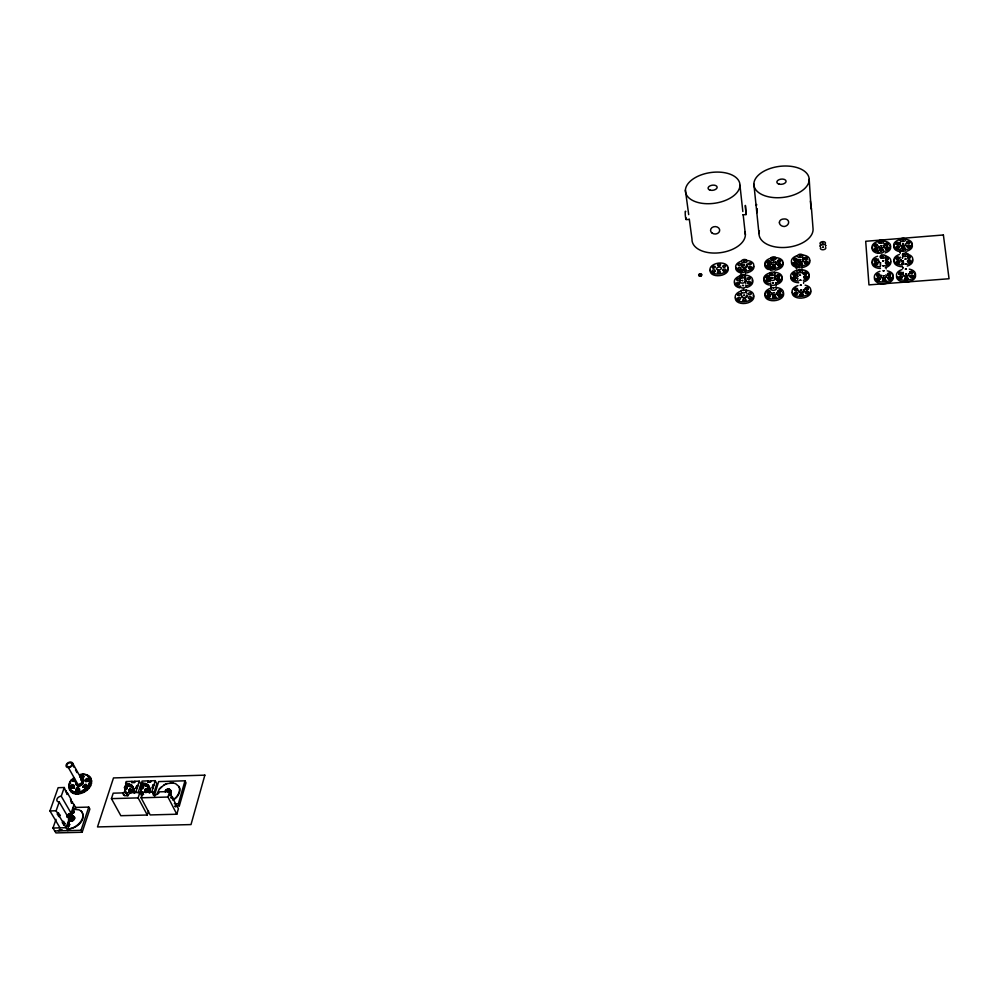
<?xml version="1.0" encoding="UTF-8"?>
<svg xmlns="http://www.w3.org/2000/svg" width="999" height="999" viewBox="0 0 999 999"><rect width="100%" height="100%" fill="white"/><g stroke="black" fill="none" stroke-linecap="round" stroke-linejoin="round"><path stroke-width="1.5" d="M739.735 279.558L739.747 279.183M172.465 799.999C177.447 797.789 180.869 790.983 179.133 786.675C181.518 791.658 177.81 797.202 173.539 799.749M686.263 218.007C685.814 223.314 684.427 208.316 685.751 211.676M141.621 783.278L147.465 784.814L149.013 786.45L150.062 790.371L147.815 786.875L143.357 785.376L143.381 784.577C140.31 780.594 143.806 787.212 140.784 789.06L141.034 792.619L143.394 793.955L142.645 792.107L140.484 791.295M125.649 783.753L131.468 785.289L132.992 786.925L134.041 790.833L131.818 787.349L127.397 785.838L127.422 785.052C125.812 780.194 125.15 787.499 126.648 786.775C129.196 789.185 124.188 789.647 124.475 791.757L127.385 794.417L126.636 792.569L124.475 791.757M742.195 275.262L743.081 275.187M75.712 793.968C68.844 793.493 66.746 784.252 71.516 779.882C68.107 782.766 68.332 791.82 75.087 791.845L75.712 793.968C83.554 794.717 93.831 787.474 91.109 778.895C90.047 773.825 78.734 772.477 79.77 776.048M75.087 791.845C85.764 795.042 97.84 774.987 82.68 774.325L82.268 776.71C80.295 782.479 85.714 773.151 83.029 778.233M126.711 783.316L131.493 784.927L133.254 788.885M69.63 828.758C76.673 827.871 86.863 818.131 81.344 811.2C87.525 819.118 76.598 828.995 68.494 828.758L67.857 830.644L64.498 824.937L64.935 823.651L63.599 821.378L62.438 822.689L62.875 821.39L64.223 823.663L63.774 824.962L64.498 824.937M142.695 782.829L147.49 784.452L149.263 788.423M770.716 286.775L770.641 285.889L770.716 286.813M85.764 786.238C86.301 789.422 86.626 785.738 85.04 785.813C83.579 786.238 85.015 788.536 85.789 786.912C88.287 780.631 80.669 787.512 83.229 787.187M86.426 786.176L86.526 785.027M85.327 780.981L87.462 780.993L88.711 779.183L88.099 781.131L85.951 781.593L85.065 779.957L87.238 778.233L88.799 779.332L88.412 778.546M83.342 787.312L84.465 785.226L86.713 785.514M88.599 779.058L86.151 779.307L85.452 781.118M83.529 776.161C74.775 779.12 83.504 773.9 83.342 775.661M77.185 789.56C83.429 791.782 75.325 783.241 76.136 790.609L75.799 790.184C78.696 793.631 77.073 787.886 78.559 789.522C78.496 790.808 76.199 790.271 77.472 789.285M775.224 275.674L775.311 276.473L775.236 275.587M79.595 789.148L78.184 788.223L75.712 789.834M71.266 787.949C79.346 787.299 68.144 780.806 71.953 788.248C74.076 788.973 72.203 784.502 73.377 786.912C72.927 787.924 71.291 787.1 72.403 786.35M70.742 787.262L72.203 785.589L74.251 785.389M75.449 781.78L72.877 781.068L74.525 778.708M72.877 781.068L74.051 778.908M902.934 268.019L902.884 267.22L902.909 268.057M907.042 280.17L905.781 280.17M796.952 273.813L796.927 272.989L797.152 274.213M803.084 257.717L803.121 258.541L803.059 257.63M802.709 272.927L802.796 273.826L802.721 272.927M809.19 179.258A27.797 15.622 -6.9 0 1 768.206 196.728A27.797 15.622 -6.9 0 1 767.207 169.618A27.797 15.622 -6.9 0 1 809.19 179.258L811.151 209.041L810.401 201.011M131.493 784.927L133.579 788.248M908.241 257.555L908.166 256.643L908.228 257.58M147.49 784.452L149.588 787.774M145.804 790.858L146.329 789.984L147.265 790.334L145.879 790.983L145.742 788.885L147.24 790.184M773.338 261.401L773.988 261.351M161.601 786.762L159.428 788.96L164.173 784.864L167.045 783.616L173.014 783.016L170.13 783.029M129.77 791.32L130.307 790.459L131.244 790.808L129.845 791.445L129.708 789.36L131.219 790.659M129.233 790.134L130.457 789.422M126.598 795.454L126.985 793.181M124.475 787.449L125.237 786.475L124.475 787.449L125.025 790.047M125.075 788.661C127.36 788.573 124.013 784.827 125.986 787.699M746.041 214.56L745.379 205.519L746.041 214.56L742.969 214.822M170.005 789.672L171.191 792.382L170.392 793.656L169.53 792.344C172.74 788.573 165.047 787.911 165.085 791.832M801.036 296.228L802.272 296.228M129.82 786.3L129.333 783.803M145.792 785.838L145.317 783.328M85.077 787.961L84.316 786.438M87.862 780.044C85.302 782.467 87.687 777.222 88.424 781.193M82.218 778.958L81.406 777.771L82.567 777.609L82.442 776.722L81.319 777.509L82.118 778.87M82.805 780.868L80.794 779.183C86.513 781.093 80.27 788.561 76.573 785.214L75.712 782.716C76.436 787.05 84.091 783.328 81.968 779.857L72.353 762.761M82.567 777.609L83.154 778.721L82.78 776.997M76.299 783.141L76.573 785.214M69.718 824.575C67.832 827.234 70.267 823.863 69.081 823.376L69.131 818.918L59.216 801.96A3.684 2.522 -31.3 0 1 56.968 799.175A3.684 2.522 -31.3 0 1 61.226 796.203L64.261 787.512L58.142 787.699L49.95 810.938L60.002 827.859M66.746 816.857L67.807 814.672L71.091 813.161L71.816 814.11L69.081 815.072L67.345 817.257M778.708 266.258L779.744 265.921M767.12 278.246L768.318 278.246M134.465 792.632L133.042 786.588M149.925 788.223L150.15 792.594L149.063 786.113M72.777 791.245L73.277 793.343M73.526 817.619C70.092 808.928 64.848 826.161 73.526 817.619L74.538 818.743L73.039 820.554L70.754 821.303L69.243 820.766M74.538 818.743L74.376 816.945L72.64 816.195M825.674 245.891L825.611 245.042L825.649 245.916M797.552 278.334L797.614 279.258L797.577 278.359M796.453 268.007L796.515 268.918L796.49 268.032M145.904 792.032C153.234 787.249 145.005 795.042 145.142 791.782M149.95 790.883L149.326 793.144M145.067 792.032L144.917 791.695C143.357 788.336 149.575 789.56 147.889 789.26M145.055 790.047L144.73 790.833M140.784 789.06C144.693 785.289 144.306 788.423 141.009 789.585M132.168 791.071L132.255 790.309L131.518 792.619L132.48 791.533M157.093 793.693L159.453 788.785M129.033 790.521L128.896 792.157L129.358 790.159L131.119 789.485L132.43 790.396L131.868 789.722M124.788 789.522L127.21 787.449M170.879 798.001L172.352 797.964L169.593 791.558L159.49 791.845A3.659 2.597 -29.6 0 1 155.295 794.842A3.659 2.597 -29.6 0 1 152.859 792.032L142.782 792.332L141.096 797.801L150.2 814.934L176.811 814.222L178.396 808.753L176.96 805.943L175.3 806.63L176.96 805.943M174.925 805.931L179.358 805.806L186.001 782.804L185.015 780.806L158.641 781.593L154.296 795.941M745.304 279.121L745.204 278.221L745.266 279.158M179.358 805.806L178.346 803.82L185.015 780.806M171.066 797.364L172.54 797.327L176.773 806.593M172.352 797.964L172.54 797.327M176.811 814.222L167.969 797.04L169.593 791.558M141.658 795.828L139.848 792.407L129.808 792.707A3.659 2.572 -30.1 0 1 125.587 795.691A3.659 2.572 -30.1 0 1 123.214 792.894L113.199 793.181L111.438 798.638L120.842 815.708L147.278 815.009L148.526 810.913M153.309 795.142L156.793 783.678L155.245 780.681L150.837 780.818C151.436 782.754 146.541 782.904 147.952 780.893L142.108 781.081L141.546 782.891M152.16 787.886L153.247 787.861L152.16 787.886L152.81 785.152L153.896 785.114L151.761 792.095M153.896 785.114L155.245 780.681M150.662 781.98L150.837 780.818M147.79 782.067L147.952 780.893M147.278 815.009L138.149 797.889L139.848 792.407M135.677 792.569L137.075 788.099L135.989 788.124L136.776 785.626L137.862 785.589L137.2 788.323L135.989 788.124M137.862 785.589L139.236 781.156L134.84 781.293L134.678 782.454L131.806 782.542L131.98 781.38L126.161 781.555L125.574 783.378M138.137 792.744L140.822 784.153L139.236 781.156M141.059 788.186L140.822 785.851L141.97 787.237M136.114 788.361L136.776 785.626M131.806 782.542L131.98 781.38M125.749 786.55L125.799 787.487M56.006 819.342L52.984 828.034L55.907 832.916L82.155 832.267L89.885 809.04L88.774 807.092L75.749 807.442L70.43 799.462L71.141 799.45L70.704 800.711L72.028 802.996L72.452 801.722M82.155 832.267L81.019 830.306L88.774 807.092M67.345 825.236C68.806 826.51 68.307 823.126 69.156 825.711M71.703 812.449C73.377 811.263 72.827 813.96 74.063 811.812L73.476 809.227C73.914 806.156 75.649 811.737 75.749 807.442M77.61 790.334L77.323 791.183L76.336 790.883M80.707 780.082L81.843 777.946L82.505 779.02L83.342 778.171L82.705 776.872M74.051 804.495L71.091 813.161L61.226 796.203M67.657 825.436L68.494 828.758M71.816 814.11L72.403 812.374L71.379 812.05M71.304 803.009L71.741 801.747M77.398 793.968L76.673 791.832L77.035 790.796L79.133 790.684L78.559 789.522M59.003 830.631C55.844 830.069 67.92 830.581 59.478 829.894M59.49 816.458L58.766 816.47L59.203 815.184L57.855 812.874L59.94 815.159L59.49 816.458L63.149 822.664M66.221 790.908L65.497 790.921L67.545 793.206L67.108 794.48L64.261 787.512M131.818 787.349L132.068 786.625L129.97 785.539L126.311 785.114L126.336 785.901L127.397 785.838M147.815 786.875L148.064 786.151L145.941 785.064L142.27 784.64L142.295 785.426L143.357 785.376M57.855 812.874L57.405 814.173L58.129 814.148L56.131 810.776L59.216 801.96M58.129 814.148L58.579 812.861M70.954 790.097L71.329 792.12M72.964 786.163L73.726 787.699L74.301 786.138M69.718 788.473L69.393 789.085C76.099 798.226 93.806 788.149 90.322 777.684L89.623 777.634M886.425 264.223L887.636 264.123M741.358 293.369L741.433 294.255L741.383 293.369M875.549 250.287L876.772 250.287M768.368 297.202L769.58 297.215M773.338 267.208L774.462 267.033L773.775 267.62M699.799 274.987L700.799 275.062M69.181 786.475L70.03 790.396M78.584 790.209L79.221 789.472M145.567 790.122L146.503 788.96M142.07 795.741L143.007 792.719M140.472 786.975L141.221 786.001M881.605 255.732L880.731 255.519L881.642 255.444M84.378 786.862L85.652 786.55M74.388 780.306L74.351 781.131M743.943 289.173L743.293 289.223M69.343 784.252L69.63 785.913M73.789 777.721L71.516 779.882L72.165 781.118M84.303 786.737L85.015 787.849L86.151 786.563M70.217 781.942L70.554 783.466M878.021 280.207L879.182 280.207M897.564 263.249L898.725 263.249M875.361 261.276L876.51 261.276M794.168 279.196L795.291 279.196M777.821 277.223L778.945 277.223M768.206 263.249L769.317 263.249M699.962 276.186L700.898 276.186M73.402 812.112L74.063 811.812M799.55 270.205L799.262 269.555L799.088 270.242M69.081 823.376L69.206 824.749M83.541 787.387L86.326 787.387M881.143 250.274L882.129 250.274M886.413 249.25L887.387 249.25M779.295 296.204L780.269 296.204M768.493 293.219L769.467 293.219M795.004 264.223L795.966 264.223M130.557 792.981L128.859 791.995L131.231 792.107M146.516 791.121L145.916 789.909L148.189 789.66M68.294 822.789L69.368 822.489M80.582 778.283L82.892 777.909M73.826 808.179L73.102 808.054L73.839 809.227L75.112 809.29M167.72 791.695L167.994 790.783L167.432 791.707M127.722 795.654L128.371 795.641M889.185 279.208L889.947 279.208M805.094 278.209L805.843 278.209M908.653 262.25L909.415 262.25M69.131 821.977L68.756 822.589M903.658 263.224L903.571 263.973M878.084 276.211L878.558 276.211A1.573 0.949 -4.3 0 0 879.669 275.624M86.551 774.887L87.85 775.998M73.427 810.626L73.889 811.837M686.113 219.643L689.198 219.38M88.374 776.023L91.109 778.895M132.105 781.605L134.84 781.293M148.077 781.131L150.949 781.043M131.681 782.317L134.678 782.454M147.665 781.83L150.549 781.755M136.9 785.851L137.974 785.813M154.008 785.339L152.81 785.152M169.88 795.029L171.353 794.992M169.68 795.666L171.166 795.629M111.438 798.638L138.149 797.889M141.096 797.801L167.969 797.04M174.313 803.671L175.774 803.633M175.387 803.895L178.346 803.82M49.95 810.938L56.131 810.776M59.203 815.184L59.94 815.159M64.223 823.663L64.935 823.651M52.984 828.034L66.134 827.709L69.131 818.918L68.332 818.83L68.881 820.154M54.745 830.968L81.019 830.306M73.839 809.227L79.096 809.852L81.344 811.2M73.489 786.6L74.063 787.749L72.253 786.488M170.929 790.596L168.431 789.035M126.648 786.775L125.899 786.538M132.18 790.134L131.119 789.485M90.185 779.607L91.721 781.006M172.827 782.941L175.587 783.653L179.133 786.675M903.645 248.414L903.558 249.101A1.561 0.924 -4 0 0 904.719 247.764A1.561 0.924 -4 0 0 902.172 247.715A1.561 0.924 -4 0 0 902.771 249.151M90.047 781.83L91.558 783.353M89.186 784.14L90.659 785.801M87.687 786.375L89.073 788.174M167.045 783.616L164.173 784.864M73.002 815.684L74.376 816.945M73.601 816.495L74.625 817.469M72.477 815.459L73.352 816.283M73.651 817.032L74.688 818.081M169.605 789.322L170.467 790.197M142.62 786.3L143.182 786.975M170.255 790.122L171.216 791.121M169.068 789.11L169.855 789.947M170.33 790.659L171.304 791.732M170.23 791.233L171.191 792.382M83.129 781.468L81.456 779.445M85.639 788.398L86.901 790.321M73.227 818.193L74.201 819.405M82.368 781.081L83.229 782.18M85.027 780.344L85.951 781.593M82.23 781.805L83.079 782.941M169.955 791.807L170.879 793.044M85.115 780.694L85.652 781.393M167.757 789.11L168.356 789.959M72.777 818.73L73.689 820.029M81.881 782.529L82.705 783.716M70.23 813.286L70.892 814.235M70.517 815.696L71.104 816.545M68.194 824.487L68.856 825.461M68.307 824.587L69.031 825.661M68.107 824.212L68.844 825.324M73.377 812.886L72.665 811.812L73.514 812.949M72.028 787.112L72.752 788.211M77.173 790.159L77.672 790.696M68.132 824.038L68.869 825.174M81.331 783.204L82.118 784.44M72.015 786.962L72.74 788.074M77.085 789.884L77.797 791.008M81.344 777.647L81.918 778.296M84.49 786.962L85.19 788.049M68.631 824.662L69.318 825.736M81.319 777.509L82.03 778.633M84.291 786.6L85.002 787.712M72.04 786.8L72.765 787.936M72.989 811.887L73.664 812.961M68.219 823.875L68.943 825.024L68.344 823.713M77.11 789.722L77.835 790.858M84.64 787.025L85.315 788.099M81.668 777.921L82.355 779.008M81.356 777.347L82.068 778.483M69.356 813.598L69.967 814.572M72.128 786.638L72.84 787.786M84.815 787.037L85.477 788.111M130.357 789.335L131.019 790.434M125.325 786.725L126.011 787.849M84.391 786.275L85.102 787.424M130.544 789.672L131.244 790.808M81.431 777.185L82.13 778.346M72.203 819.192L73.039 820.554M86.501 780.082L87.2 781.23M141.121 785.913L141.995 787.387M124.987 786.338L125.649 787.424M146.391 788.873L147.265 790.334M130.22 789.285L130.869 790.371M125.3 786.862L125.986 788.011M130.519 789.822L131.206 790.971M77.31 789.41L78.009 790.584M85.002 787.012L85.652 788.086M82.043 777.909L82.68 778.995M140.984 785.863L141.97 787.537M81.556 777.035L82.243 778.209M84.515 786.126L85.215 787.287M80.619 783.803L81.369 785.064M57.405 814.173L58.766 816.47M62.438 822.689L63.774 824.962M146.254 788.823L147.24 790.496M86.613 779.932L87.313 781.106M124.825 786.325L125.911 788.174M130.057 789.272L131.131 791.133M140.822 785.851L141.895 787.712M67.545 793.206L71.141 799.45M146.091 788.81L147.165 790.659M82.23 777.846L82.855 778.933M85.202 786.937L85.827 788.024M68.681 823.476L69.368 824.662M81.706 776.91L82.617 778.508M84.678 785.988L85.352 787.175M167.083 789.335L167.582 790.209L166.858 790.621L166.446 789.685M125.125 787.15L125.787 788.323M86.776 779.794L87.687 781.405M130.345 790.109L131.019 791.283M68.407 767.607A3.621 2.46 -30.1 0 0 72.652 763.323A3.621 2.46 -30.1 0 0 67.083 763.511A3.621 2.46 -30.1 0 0 68.407 767.607L78.084 784.69L78.659 790.284M129.882 789.297L130.494 790.384M71.716 763.261L73.976 767.269M75.487 769.942L76.985 772.614M84.291 792.07L83.167 790.047M72.59 786.25L73.252 787.437M141.121 786.675L141.783 787.861M77.647 789.173L78.322 790.371M78.172 790.134L78.784 791.233M146.391 789.635L147.053 790.821M68.531 814.073L69.081 815.072M145.916 788.823L146.516 789.922M68.881 823.413L69.543 824.6M81.893 776.81L83.017 778.845M84.853 785.888L85.989 787.936M124.975 787.274L125.637 788.461M86.95 779.695L87.612 780.893M130.207 790.221L130.857 791.42M129.708 789.36L130.307 790.459M69.868 816.046L70.367 816.945M140.984 786.8L141.621 787.986M123.214 792.894L124.638 795.529M81.419 793.306L80.469 791.22M72.777 786.188L73.864 788.174M146.254 789.759L146.89 790.946M77.847 789.11L78.484 790.309M79.808 784.265L80.507 785.564M78.334 789.997L78.921 791.108M145.742 788.885L146.329 789.984M82.08 776.735L82.717 777.934M85.539 786.7L86.126 787.811M85.04 785.813L85.689 787.012M124.813 787.362L125.449 788.561M87.15 779.632L87.775 780.831M130.682 791.52L129.745 789.859M129.545 789.447L130.12 790.559M152.859 792.032L154.92 796.003M78.496 793.955L77.71 791.832M73.377 786.912L73.963 788.036M71.566 819.555L72.303 820.966M140.822 786.887L141.446 788.099M78.446 789.847L79.033 790.971M146.091 789.847L146.716 791.058M85.24 785.788L86.001 787.337M145.579 788.985L146.141 790.097M88.099 781.131L87.338 779.607M82.68 777.459L83.267 778.596M124.65 787.424L125.262 788.636M129.87 790.384L130.482 791.583M73.139 786.176L73.751 787.374M78.209 789.098L78.821 790.296M73.464 786.762L74.038 787.899M78.534 789.685L79.108 790.821M140.647 786.95L141.246 788.161M129.408 789.572L129.97 790.696M85.415 785.813L86.014 787.012M82.442 776.722L83.042 777.921M87.512 779.62L88.112 780.818M82.767 777.309L83.329 778.446M85.739 786.388L86.301 787.537M73.289 786.225L73.889 787.424M78.359 789.16L78.958 790.346M145.442 789.098L145.991 790.221M129.695 790.409L130.295 791.62M85.564 785.863L86.151 787.062M73.402 786.325L74.051 787.624M82.592 776.785L83.179 777.971M78.471 789.247L79.121 790.546M67.807 814.672L68.319 815.721M87.662 779.67L88.249 780.868M82.792 777.147L83.354 778.308M129.296 789.709L129.845 790.846M85.677 785.963L86.314 787.262M78.946 784.565L79.583 785.888M145.742 789.934L146.329 791.146M87.775 779.769L88.412 781.068M129.533 790.384L130.12 791.595M145.33 789.247L145.879 790.384M129.233 789.859L129.77 791.008M145.579 789.922L146.141 791.133M129.358 790.159L129.957 791.545M129.208 789.997L129.745 791.171M145.267 789.385L145.804 790.546M129.296 790.246L129.845 791.445M145.442 789.872L145.991 791.071M145.242 789.535L145.779 790.709M145.33 789.784L145.879 790.983M133.816 788.985L134.403 790.296M70.879 819.779L71.516 821.215M67.258 815.371L67.732 816.458M149.862 788.523L150.437 789.834M148.152 789.51L148.601 790.271M132.118 789.984L132.58 790.733M128.734 791.67L129.046 792.494M77.298 784.615L77.822 785.938M125.337 791.832L125.837 793.156M76.623 784.365L77.11 785.664M141.346 791.37L141.833 792.694M70.205 819.854L70.754 821.303M126.96 794.667L127.373 795.816M126.074 792.107L126.536 793.418M75.799 783.378L76.236 784.615M142.083 791.645L142.532 792.956M126.636 792.569L127.497 795.092M165.896 790.147L165.734 791.757L165.459 790.684M68.856 817.045L68.856 818.755L68.556 817.619M142.645 792.107L143.519 794.63M69.593 819.779L70.042 821.215M88.624 778.833L88.886 779.67M83.541 775.936L83.816 776.772M753.87 184.116L758.978 233.566M802.447 273.114L802.384 272.477L802.397 273.214M685.389 190.122L688.698 214.623M689.31 219.206L691.995 239.111A26.861 15.684 -8 0 0 720.579 252.66A26.861 15.684 -8 0 0 744.992 231.98M739.959 185.339A27.485 15.485 -8.3 0 1 698.85 202.71A27.485 15.485 -8.3 0 1 699.2 175.674A27.485 15.485 -8.3 0 1 739.959 185.339L742.831 211.563M743.169 214.648L745.366 234.703M811.45 208.192L813.074 229.096A27.173 15.834 -6.6 0 1 783.99 247.515A27.173 15.834 -6.6 0 1 759.39 230.781M133.878 788.686L134.103 793.056M76.686 791.832L76.711 792.632M911.538 243.694A9.341 5.482 -4 0 1 906.892 251.199M899.724 251.648A9.341 5.482 -4 0 1 894.342 244.805M901.485 239.285A9.353 5.482 -4 0 1 911.925 242.645A9.353 5.482 -4 0 1 906.83 249.463M899.662 249.925A9.353 5.482 -4 0 1 893.655 245.23A9.353 5.482 -4 0 1 899.162 239.81M903.546 247.839A1.561 0.924 -4 0 1 904.619 249.25M897.214 248.252A1.561 0.912 -4.1 0 1 896.64 246.815A1.561 0.912 -4.1 0 1 899.162 246.865A1.561 0.912 -4.1 0 1 898.026 248.264M896.228 244.355A1.548 0.912 -4.1 0 1 896.378 243.119A1.548 0.912 -4.1 0 1 898.476 242.994A1.548 0.912 -4.1 0 1 898.688 244.218M906.767 243.294A1.561 0.912 -3.9 0 1 908.366 241.945A1.561 0.912 -3.9 0 1 909.44 243.344M907.641 247.277A1.561 0.912 -3.9 0 1 907.492 245.879A1.561 0.912 -3.9 0 1 909.864 245.941A1.561 0.912 -3.9 0 1 909.19 247.315M905.369 244.33A2.498 1.461 -4 0 1 903.059 246.328A2.498 1.461 -4 0 1 900.561 244.643M905.631 243.981A2.81 1.648 -4 0 1 902.771 246.278A2.81 1.648 -4 0 1 900.474 243.993M914.709 273.601A9.54 5.719 -3.7 0 1 907.591 281.918A9.54 5.719 -3.7 0 1 896.565 276.149M909.327 269.118A9.54 5.707 -3.7 0 1 913.735 277.61A9.54 5.707 -3.7 0 1 898.613 278.546A9.54 5.707 -3.7 0 1 902.06 269.555M910.439 277.198A1.598 0.949 -3.6 0 1 910.688 275.849A1.598 0.949 -3.6 0 1 912.924 275.911A1.598 0.949 -3.6 0 1 912.674 277.26M907.654 279.395A1.598 0.962 -3.7 0 1 904.969 279.395A1.598 0.962 -3.7 0 1 906.268 277.934A1.598 0.962 -3.7 0 1 907.854 279.171M899.075 274.263A1.586 0.949 -3.8 0 1 899.337 272.914A1.586 0.949 -3.8 0 1 901.56 272.977A1.586 0.949 -3.8 0 1 901.298 274.313M909.827 273.202A1.586 0.949 -3.6 0 1 911.463 271.815A1.586 0.949 -3.6 0 1 912.562 273.276M899.737 278.209A1.586 0.949 -3.8 0 1 899.587 276.76A1.586 0.949 -3.8 0 1 902.01 276.823A1.586 0.949 -3.8 0 1 901.31 278.259M908.416 274.288A2.547 1.523 -3.7 0 1 906.056 276.361A2.547 1.523 -3.7 0 1 903.508 274.588M908.678 273.926A2.86 1.711 -3.7 0 1 905.768 276.311A2.86 1.711 -3.7 0 1 903.408 273.926M912.674 259.802A9.441 5.594 -3.9 0 1 907.267 266.071M902.434 266.745A9.441 5.594 -3.9 0 1 894.58 259.515M906.642 254.008A9.441 5.594 -3.9 0 1 912.749 258.803A9.441 5.594 -3.9 0 1 907.204 264.335M902.372 265.022A9.441 5.594 -3.9 0 1 894.018 260.714A9.441 5.594 -3.9 0 1 899.45 254.47M896.79 259.24A1.573 0.924 -4 0 1 896.652 257.829A1.573 0.924 -4 0 1 899.038 257.879A1.573 0.924 -4 0 1 898.338 259.278M899.637 262.2A1.573 0.937 -4 0 1 898.301 263.087A1.573 0.937 -4 0 1 896.64 262.6M896.615 261.888A1.573 0.937 -4 0 1 898.263 261.226A1.573 0.937 -4 0 1 899.637 261.963M902.472 264.236A1.573 0.937 -3.8 0 1 903.471 262.687M903.508 264.048A1.573 0.937 -3.8 0 1 902.109 263.187A1.573 0.937 -3.8 0 1 903.446 262.188M907.492 261.026A1.573 0.937 -3.7 0 1 909.889 260.514A1.573 0.937 -3.7 0 1 909.939 262A1.573 0.937 -3.7 0 1 907.517 261.738M907.679 260.314A1.573 0.937 -3.8 0 1 910.089 260.115A1.573 0.937 -3.8 0 1 909.814 261.551A1.573 0.937 -3.8 0 1 907.492 261.251M907.591 256.905A1.573 0.937 -3.8 0 1 909.802 256.955A1.573 0.937 -3.8 0 1 909.552 258.279M907.579 256.418A1.573 0.937 -3.8 0 1 909.702 256.406A1.573 0.937 -3.8 0 1 909.739 257.667A1.573 0.937 -3.8 0 1 907.629 257.892M903.396 261.126A2.522 1.486 -3.9 0 1 900.873 259.403M903.483 261.051A2.835 1.673 -3.9 0 1 900.549 259.166M890.746 261.538A9.391 5.582 -4.3 0 1 885.264 267.794M880.444 268.469A9.391 5.582 -4.3 0 1 872.751 261.238M884.777 255.756A9.403 5.582 -4.3 0 1 890.783 260.539A9.403 5.582 -4.3 0 1 885.189 266.071M880.369 266.745A9.403 5.582 -4.3 0 1 872.127 262.437A9.403 5.582 -4.3 0 1 877.621 256.206M874.6 263.848A1.561 0.937 -4.4 0 1 876.985 263.062A1.561 0.937 -4.4 0 1 876.997 264.635A1.561 0.937 -4.4 0 1 874.612 264.098M880.756 265.622A1.573 0.937 -4.3 0 1 880.743 264.148M885.539 262.762A1.573 0.937 -4.2 0 1 887.936 262.25A1.573 0.937 -4.2 0 1 887.961 263.724A1.573 0.937 -4.2 0 1 885.551 263.474M885.514 262.262A1.573 0.937 -4.2 0 1 887.911 261.75A1.573 0.937 -4.2 0 1 887.936 263.237A1.573 0.937 -4.2 0 1 885.526 262.974M885.701 258.641A1.561 0.924 -4.2 0 1 888.099 258.891A1.561 0.924 -4.2 0 1 886.887 260.24M886.076 260.215A1.561 0.924 -4.2 0 1 885.726 260.115M885.676 258.154A1.561 0.924 -4.3 0 1 887.786 258.142A1.561 0.924 -4.3 0 1 887.799 259.403A1.561 0.924 -4.3 0 1 885.701 259.628M878.97 261.126A2.51 1.486 -4.3 0 0 880.806 262.837A2.822 1.673 -4.3 0 1 878.633 260.901M892.557 275.324A9.49 5.707 -4.2 0 1 885.351 283.629A9.49 5.707 -4.2 0 1 874.475 277.859M887.224 270.841A9.503 5.694 -4.2 0 1 891.483 279.333A9.503 5.694 -4.2 0 1 876.435 280.257A9.503 5.694 -4.2 0 1 879.994 271.278M882.904 281.243A1.586 0.949 -4.1 0 1 883.178 279.882A1.586 0.949 -4.1 0 1 885.401 279.945A1.586 0.949 -4.1 0 1 885.126 281.306M877.621 276.236A1.573 0.949 -4.3 0 1 877.085 274.725A1.573 0.949 -4.3 0 1 879.669 274.887M890.609 274.775A1.586 0.949 -4.1 0 1 890.109 275.187M888.186 275.287A1.586 0.949 -4.1 0 1 888.161 273.776A1.586 0.949 -4.1 0 1 890.584 274.038M886.35 276.398A2.535 1.523 -4.2 0 1 883.228 278.059A2.535 1.523 -4.2 0 1 881.605 275.924M886.513 275.649A2.847 1.711 -4.2 0 1 885.139 277.759A2.847 1.711 -4.2 0 1 881.568 277.46A2.847 1.711 -4.2 0 1 881.705 275.262M885.713 274.95A2.847 1.711 -4.2 0 1 886.2 275.262M889.847 245.442A9.303 5.47 -4.4 0 1 885.114 252.934M877.984 253.384A9.303 5.47 -4.4 0 1 872.726 246.541M877.896 251.661A9.303 5.47 -4.5 0 1 873.8 243.519A9.303 5.47 -4.5 0 1 888.536 242.582A9.303 5.47 -4.5 0 1 885.027 251.211M880.656 249.825A1.561 0.912 -4.4 0 1 882.542 249.725M880.044 250.212A1.561 0.912 -4.4 0 1 882.167 249.126A1.561 0.912 -4.4 0 1 882.542 250.687M877.634 249.138A1.548 0.912 -4.5 0 1 876.298 250A1.548 0.912 -4.5 0 1 874.662 249.538M874.662 248.838A1.548 0.912 -4.5 0 1 876.285 248.189A1.548 0.912 -4.5 0 1 877.621 248.901M874.862 246.254A1.548 0.912 -4.6 0 1 874.749 244.855A1.548 0.912 -4.6 0 1 877.097 244.917A1.548 0.912 -4.6 0 1 876.398 246.278M885.276 245.23A1.548 0.912 -4.4 0 1 885.539 243.943A1.548 0.912 -4.4 0 1 887.711 243.993A1.548 0.912 -4.4 0 1 887.449 245.279M883.665 246.079A2.485 1.461 -4.5 0 1 881.343 248.077A2.485 1.461 -4.5 0 1 878.883 246.391M883.615 245.354A2.797 1.636 -4.5 0 1 881.78 247.964A2.797 1.636 -4.5 0 1 878.546 246.166M810.851 291.059A9.391 5.719 -6 0 1 801.473 298.114A9.391 5.719 -6 0 1 792.294 292.158M805.069 285.14A9.403 5.707 -6 0 1 808.803 293.706A9.403 5.707 -6 0 1 793.93 294.605A9.403 5.707 -6 0 1 797.926 285.577M805.656 293.269A1.573 0.949 -5.8 0 1 805.893 291.97A1.573 0.949 -5.8 0 1 808.004 291.87A1.573 0.949 -5.8 0 1 808.141 293.144M802.784 295.479A1.573 0.962 -6 0 1 800.162 295.467A1.573 0.962 -6 0 1 801.535 293.993A1.573 0.962 -6 0 1 802.996 295.254M794.729 290.284A1.561 0.949 -6.1 0 1 794.979 288.986A1.561 0.949 -6.1 0 1 797.077 288.886A1.561 0.949 -6.1 0 1 797.202 290.16M805.344 289.248A1.561 0.949 -5.9 0 1 806.83 287.862A1.561 0.949 -5.9 0 1 808.228 289.098M807.716 289.523A1.561 0.949 -5.9 0 1 805.818 289.623M795.104 294.268A1.573 0.949 -6.1 0 1 794.967 292.869A1.573 0.949 -6.1 0 1 797.277 292.744A1.573 0.949 -6.1 0 1 797.015 294.168M803.608 289.997A2.51 1.523 -6 0 1 802.047 292.332A2.51 1.523 -6 0 1 798.925 291.034M803.82 289.598A2.822 1.711 -6 0 1 801.822 292.32A2.822 1.711 -6 0 1 798.676 290.409M809.202 259.553A9.203 5.482 -6.1 0 1 801.797 267.607M797.077 267.52A9.203 5.482 -6.1 0 1 791.62 262.05M799.45 255.132A9.216 5.482 -6.1 0 1 809.677 259.228A9.216 5.482 -6.1 0 1 801.648 265.896M796.927 265.821A9.216 5.482 -6.1 0 1 791.37 261.089A9.216 5.482 -6.1 0 1 797.14 255.644M799.799 263.973A1.536 0.924 -6.1 0 1 801.885 265.147M799.138 264.123A1.536 0.924 -6.1 0 1 801.148 263.261A1.536 0.924 -6.1 0 1 801.997 264.523A1.536 0.924 -6.1 0 1 799.687 264.947M796.74 263.511A1.536 0.912 -6.2 0 1 794.38 264.023A1.536 0.912 -6.2 0 1 794.442 262.562A1.536 0.912 -6.2 0 1 796.765 262.812M796.752 259.615A1.536 0.912 -6.3 0 1 796.141 260.252M794.005 260.202A1.536 0.912 -6.3 0 1 794.517 258.828A1.536 0.912 -6.3 0 1 796.678 259.153A1.536 0.912 -6.3 0 1 794.242 259.865A1.536 0.912 -6.3 0 1 794.655 258.279A1.536 0.912 -6.3 0 1 796.715 259.128M804.407 259.166A1.536 0.912 -6 0 1 806.068 257.817A1.536 0.912 -6 0 1 807.017 259.228M805.331 263.274A1.536 0.912 -6 0 1 804.757 261.9A1.536 0.912 -6 0 1 807.192 261.763A1.536 0.912 -6 0 1 806.505 263.212M802.697 259.865A2.46 1.461 -6.1 0 1 801.947 261.85A2.46 1.461 -6.1 0 1 798.676 261.8A2.46 1.461 -6.1 0 1 798.863 259.815M802.909 259.478A2.76 1.648 -6.1 0 1 802.172 261.726A2.76 1.648 -6.1 0 1 798.476 261.726A2.76 1.648 -6.1 0 1 798.563 259.49M808.591 274.375A9.303 5.594 -6.1 0 1 803.471 282.043M798.688 282.717A9.303 5.594 -6.1 0 1 790.846 276.885M801.161 269.718A9.303 5.594 -6.1 0 1 809.065 274.063A9.303 5.594 -6.1 0 1 803.321 280.344M798.538 281.006A9.303 5.594 -6.1 0 1 790.659 276.661A9.303 5.594 -6.1 0 1 796.415 270.392M793.531 275.175A1.548 0.924 -6.2 0 1 793.493 273.751A1.548 0.924 -6.2 0 1 795.828 273.813A1.548 0.924 -6.2 0 1 795.054 275.225M795.791 278.634A1.548 0.937 -6.2 0 1 793.268 278.696A1.548 0.937 -6.2 0 1 794.305 277.223A1.548 0.937 -6.2 0 1 796.116 278.159M806.73 277.572A1.548 0.937 -6 0 1 804.345 278.084A1.548 0.937 -6 0 1 804.395 276.586A1.548 0.937 -6 0 1 806.755 276.848M806.717 273.589A1.548 0.937 -6 0 1 806.106 274.238M803.945 274.188A1.548 0.937 -6 0 1 804.632 272.715A1.548 0.937 -6 0 1 806.73 273.351M797.726 276.473A2.485 1.486 -6.1 0 1 797.751 274.975M797.926 276.686A2.797 1.673 -6.1 0 1 797.851 274.313M783.004 292.232A9.353 5.694 -6.6 0 1 774.138 300.699A9.353 5.694 -6.6 0 1 765.821 293.256M775.561 287.5A9.366 5.694 -6.6 0 1 782.342 295.404A9.366 5.694 -6.6 0 1 767.157 297.54A9.366 5.694 -6.6 0 1 770.791 288.174M775.786 297.59A1.561 0.949 -6.6 0 1 775.149 298.251M772.976 298.189A1.561 0.949 -6.6 0 1 773.513 296.753A1.561 0.949 -6.6 0 1 775.699 297.103M778.571 292.207A1.561 0.949 -6.5 0 1 778.546 290.759A1.561 0.949 -6.5 0 1 780.893 290.821A1.561 0.949 -6.5 0 1 780.107 292.257M776.648 293.082A2.498 1.523 -6.6 0 1 774.749 294.668A2.498 1.523 -6.6 0 1 771.977 294.131M771.74 293.768A2.498 1.523 -6.6 0 1 771.765 292.982M781.643 276.985A9.253 5.582 -6.7 0 1 776.41 284.64M769.33 285.065A9.253 5.582 -6.7 0 1 764.647 278.022M774.287 272.327A9.266 5.582 -6.7 0 1 782.067 276.673A9.266 5.582 -6.7 0 1 776.248 282.942M769.168 283.366A9.266 5.582 -6.7 0 1 763.673 278.521A9.266 5.582 -6.7 0 1 769.567 272.989M768.78 277.485A1.536 0.924 -6.8 0 1 766.221 277.485A1.536 0.924 -6.8 0 1 767.594 276.061A1.536 0.924 -6.8 0 1 768.993 277.272M766.183 281.156A1.548 0.937 -6.8 0 1 767.894 279.77A1.548 0.937 -6.8 0 1 768.818 281.231M779.757 276.199A1.548 0.924 -6.6 0 1 776.71 276.348M776.722 276.111A1.548 0.924 -6.6 0 1 779.682 275.724A1.548 0.924 -6.6 0 0 777.659 274.837A1.548 0.924 -6.6 0 0 777.222 276.461A1.548 0.924 -6.6 0 0 779.707 275.712M774.662 276.785A2.473 1.486 -6.7 0 1 774.587 278.896M770.729 278.821A2.473 1.486 -6.7 0 1 770.791 277.335M782.517 262.163A9.166 5.47 -6.7 0 1 775.012 270.205M768.293 269.53A9.166 5.47 -6.7 0 1 765.684 263.224M775.236 257.592A9.178 5.47 -6.7 0 1 782.991 262.55A9.178 5.47 -6.7 0 1 774.849 268.506M770.154 268.431A9.178 5.47 -6.7 0 1 764.834 262.974A9.178 5.47 -6.7 0 1 772.851 257.742M772.764 266.758A1.536 0.912 -6.7 0 1 775.361 266.833A1.536 0.912 -6.7 0 1 773.676 268.182M772.452 267.208A1.536 0.912 -6.7 0 1 773.613 265.884A1.536 0.912 -6.7 0 1 775.411 266.646A1.536 0.912 -6.7 0 1 773.638 267.695M767.207 266.271A1.523 0.912 -6.8 0 1 768.631 264.922A1.523 0.912 -6.8 0 1 770.067 266.046A1.523 0.912 -6.8 0 1 767.669 266.621M769.779 262.675A1.523 0.912 -6.9 0 1 767.307 262.749A1.523 0.912 -6.9 0 1 768.343 261.313A1.523 0.912 -6.9 0 1 770.104 262.225M778.508 262.225A1.523 0.912 -6.6 0 1 778.059 260.789A1.523 0.912 -6.6 0 1 780.519 260.851A1.523 0.912 -6.6 0 1 779.295 262.238M777.697 264.96A1.536 0.912 -6.6 0 1 780.057 264.186A1.536 0.912 -6.6 0 1 779.969 265.734A1.536 0.912 -6.6 0 1 777.684 265.21M775.611 261.963A2.448 1.461 -6.7 0 1 775.686 263.936A2.448 1.461 -6.7 0 1 772.414 264.398A2.448 1.461 -6.7 0 1 771.765 262.5M774.824 272.29A2.785 1.673 -6.7 0 1 774.849 273.963M769.754 273.963A2.785 1.673 -6.7 0 1 769.754 273.089M775.798 262.025A2.747 1.636 -6.7 0 1 775.823 264.36A2.747 1.636 -6.7 0 1 771.952 264.673A2.747 1.636 -6.7 0 1 771.927 262.337M774.7 277.372A2.822 1.698 -6.7 0 1 774.725 279.795A2.822 1.698 -6.7 0 1 770.741 280.107A2.822 1.698 -6.7 0 1 770.716 277.685M775.636 282.63A2.822 1.711 -6.7 0 1 775.037 284.852A2.822 1.711 -6.7 0 1 771.415 285.127A2.822 1.711 -6.7 0 1 770.766 283.017M776.598 292.432A2.81 1.711 -6.6 0 1 775.998 294.655A2.81 1.711 -6.6 0 1 772.402 294.93A2.81 1.711 -6.6 0 1 771.752 292.807M775.661 287.225A2.81 1.711 -6.6 0 1 775.699 289.648A2.81 1.711 -6.6 0 1 771.727 289.96A2.81 1.711 -6.6 0 1 771.703 287.537M774.862 276.848A2.785 1.673 -6.7 0 1 774.887 279.221M770.529 279.221A2.785 1.673 -6.7 0 1 770.516 277.535M745.741 285.252A2.81 1.698 -7.4 0 1 743.668 287.962A2.81 1.698 -7.4 0 1 740.621 286.051M744.742 280.007A2.81 1.698 -7.4 0 1 744.73 282.43A2.81 1.698 -7.4 0 1 740.759 282.742A2.81 1.698 -7.4 0 1 740.796 280.319M745.853 289.822A2.797 1.698 -7.3 0 1 745.828 292.245A2.797 1.698 -7.3 0 1 741.882 292.545A2.797 1.698 -7.3 0 1 741.907 290.122M746.84 295.017A2.797 1.698 -7.3 0 1 744.767 297.727A2.797 1.698 -7.3 0 1 741.745 295.816M744.879 274.588A2.772 1.661 -7.4 0 1 744.854 276.948M740.159 276.136A2.772 1.661 -7.4 0 1 740.546 275.274M745.853 279.745A2.772 1.673 -7.4 0 1 744.829 282.118M746.653 264.635A2.735 1.636 -7.4 0 1 746.628 266.958A2.735 1.636 -7.4 0 1 742.781 267.257A2.735 1.636 -7.4 0 1 742.794 264.935M739.622 299.712A1.548 0.949 -7.4 0 1 738.436 299.775M746.827 295.517A2.485 1.511 -7.3 0 1 744.667 297.552A2.485 1.511 -7.3 0 1 741.945 296.204M750.711 298.751A1.561 0.949 -7.2 0 1 749.163 298.951M745.716 291.608A1.548 0.937 -7.3 0 1 745.978 292.307M745.629 300.886A1.561 0.949 -7.3 0 1 744.967 301.211M753.283 295.055A9.316 5.682 -7.3 0 1 745.516 303.384A9.316 5.682 -7.3 0 1 735.489 297.552M745.928 290.322A9.316 5.682 -7.3 0 1 752.509 298.226A9.316 5.682 -7.3 0 1 737.387 300.349A9.316 5.682 -7.3 0 1 741.171 290.996M825.723 247.49A2.747 1.623 -5.7 0 1 822.814 249.762A2.747 1.623 -5.7 0 1 820.691 247.502M756.068 205.394A4.57 0.712 -89.6 0 1 756.78 204.945M757.167 208.654A4.57 0.712 -89.6 0 1 756.842 212.837M745.853 280.244A2.46 1.486 -7.4 0 1 744.617 281.993M739.372 284.053A1.536 0.924 -7.5 0 1 739.073 284.24M744.755 276.423A1.536 0.924 -7.4 0 1 744.879 277.335M752.235 279.807A9.216 5.557 -7.4 0 1 746.89 287.462M739.847 287.887A9.216 5.557 -7.4 0 1 734.627 282.292M744.967 275.162A9.228 5.557 -7.4 0 1 752.609 279.508A9.228 5.557 -7.4 0 1 746.703 285.764M739.66 286.189A9.228 5.557 -7.4 0 1 734.302 281.343A9.228 5.557 -7.4 0 1 740.259 275.824M746.852 265.085A2.435 1.449 -7.4 0 1 746.203 266.97A2.435 1.449 -7.4 0 1 743.094 267.17A2.435 1.449 -7.4 0 1 742.657 265.347M750.873 268.519A1.523 0.912 -7.3 0 1 749.362 268.719M743.431 270.242A1.523 0.912 -7.4 0 1 744.043 268.831A1.523 0.912 -7.4 0 1 746.153 269.255A1.523 0.912 -7.4 0 1 744.804 270.517M753.945 266.358A9.128 5.457 -7.4 0 1 745.791 273.039M741.133 272.952A9.128 5.457 -7.4 0 1 735.963 267.482M746.191 260.439A9.128 5.445 -7.4 0 1 753.795 265.397A9.128 5.445 -7.4 0 1 745.604 271.341M740.946 271.266A9.128 5.445 -7.4 0 1 735.639 266.521A9.128 5.445 -7.4 0 1 741.533 261.101M714.922 271.728A1.511 0.912 -8.1 0 1 713.124 272.115M725.374 270.904A1.523 0.912 -7.8 0 1 724.725 271.228M727.684 267.57A9.091 5.432 -8 0 1 719.992 275.587A9.091 5.432 -8 0 1 710.314 270.03M700.886 274.325A1.511 0.912 -8.4 0 1 701.348 275.712A1.511 0.912 -8.4 0 1 698.963 275.836A1.511 0.912 -8.4 0 1 699.737 274.388M900.136 242.457L900.161 243.082L900.136 242.457M900.249 252.248L900.274 252.884L900.249 252.248M900.436 257.205L900.461 257.317M902.522 257.392L902.534 258.029L902.522 257.392M902.709 262.412L902.721 263.062L902.709 262.412M903.071 272.39L903.096 273.039L903.071 272.39M905.656 242.233L905.656 242.233M905.843 252.023L905.856 252.16M908.203 257.168C907.317 258.828 910.626 257.105 908.228 257.292M908.378 262.2L908.378 262.2M908.541 267.208L908.541 267.208M908.715 272.19L908.715 272.19M820.254 246.254L820.191 245.454L820.216 246.328M739.959 273.639L739.959 273.639M740.321 283.991L740.321 283.991M740.883 288.886L740.883 288.886M741.795 263.686L741.733 263.674M745.329 273.214L745.341 273.089M745.754 283.554L745.816 283.679M745.878 278.084L745.878 277.959M746.303 288.474L746.303 288.474M747.102 263.249L747.102 263.137M746.852 293.356L746.865 293.231M769.48 271.029L769.48 271.029M769.73 276.423L769.73 276.423M770.229 281.368L770.192 281.493M770.966 261.076L770.928 261.189M771.203 291.184L771.203 291.184M774.899 270.592L774.899 270.592M775.711 280.931L775.711 280.931M776.31 260.639L776.31 260.639M776.198 285.864L776.198 285.739M776.673 290.771L776.673 290.771M797.664 258.466L797.664 258.466M798.039 283.666L798.039 283.666M798.463 288.586L798.463 288.586M801.972 267.969L802.01 268.094M803.146 278.296L803.146 278.296M803.558 283.241L803.596 283.366M803.97 288.162L803.97 288.162M878.271 254.108L878.271 254.108M878.433 244.318L878.433 244.318M878.508 259.066L878.533 259.166M880.194 259.278L880.194 259.278M880.431 264.285L880.431 264.285M880.668 269.268L880.668 269.268M880.906 274.238L880.906 274.238M883.915 243.868L883.928 243.744M883.84 253.659L883.84 253.659M885.851 258.816L885.851 258.816M886.076 263.836L886.076 263.836M886.288 268.831L886.263 268.831M886.513 273.801L886.513 273.801M741.995 280.519L742.919 280.644L742.032 280.432M742.557 285.452L743.481 285.564L742.557 285.452M743.98 265.085L744.879 265.197L744.018 264.997M744.043 290.372L743.119 290.359L744.043 290.372M744.592 295.267L743.668 295.329L744.592 295.267M772.964 277.897L772.027 277.884L772.964 277.897M774.113 262.5L773.189 262.575L774.113 262.5M773.451 282.854L772.514 282.829L773.451 282.854M773.938 287.774L773.001 287.849L773.938 287.774M774.425 292.682L773.488 292.744L774.425 292.682M800.873 259.877L799.949 259.952L800.873 259.877M800.474 275.249L799.525 275.225L800.474 275.249M800.898 280.22L799.962 280.195L800.898 280.22M801.31 285.165L800.374 285.227L801.31 285.165M801.735 290.085L800.811 290.06L801.735 290.085M823.451 247.24L822.527 247.315L823.451 247.24M910.663 272.715L911.925 272.715L910.663 272.715M911.051 276.498L912.299 276.611L911.113 276.411M881.767 245.717L880.868 245.891L881.767 245.717M907.005 278.833L905.731 278.933L907.005 278.833M909.59 261.263L908.328 261.351L909.59 261.263M883.64 260.739L882.704 260.901L883.64 260.739M883.865 265.746L882.916 265.821L883.865 265.746M884.103 270.741L883.141 270.816L884.103 270.741M884.327 275.712L883.391 275.874L884.327 275.712M908.803 242.807L907.567 242.907L908.803 242.807M909.19 246.453L907.954 246.453L909.19 246.453M904.794 254.782L905.756 254.782L904.844 254.708M900.062 277.36L901.31 277.36L900.062 277.36M903.433 249.663L902.497 249.663L903.433 249.663M900.948 273.564L899.687 273.664L900.948 273.564M898.7 262.113L897.452 262.213L898.7 262.113M902.347 239.897L903.271 239.897L902.347 239.897M897.102 258.404L898.351 258.404L897.102 258.404M898.413 247.315L897.177 247.415L898.413 247.315M896.84 243.681L898.064 243.681L896.84 243.681M903.521 243.968L902.596 244.043L903.521 243.968M903.683 253.783L902.746 253.858L903.683 253.783M888.848 278.221L890.109 278.221L888.848 278.221M889.772 274.438L888.511 274.438L889.772 274.438M906.006 258.966L905.069 259.141L906.006 258.966M906.18 263.998L905.244 264.173L906.18 263.998M906.355 269.006L905.406 269.081L906.355 269.006M906.53 273.988L905.606 274.151L906.53 273.988M886.051 259.278L887.287 259.278L886.051 259.278M887.437 248.202L886.2 248.301L887.437 248.202M883.541 280.544L884.789 280.544L883.541 280.544M886.375 262.987L887.611 262.987L886.375 262.987M885.888 244.568L887.112 244.568L885.888 244.568M878.845 275.287L877.584 275.387L878.845 275.287M879.157 279.071L877.884 279.171L879.157 279.071M882.442 256.556L883.378 256.556L882.442 256.556M880.606 241.658L881.518 241.658L880.606 241.658M880.481 251.423L881.405 251.423L880.481 251.423M875.549 263.848L876.785 263.848L875.599 263.748M876.485 260.14L875.236 260.24L876.485 260.14M875.186 245.429L876.41 245.429L875.249 245.342M875.486 249.063L876.71 249.063L875.486 249.063M822.289 243.207L823.188 243.207L822.339 243.144M807.429 288.761L806.193 288.961L807.429 288.761M807.554 292.582L806.293 292.67L807.554 292.582M800.948 294.905L802.185 294.905L800.948 294.905M804.707 277.235L805.931 277.235L804.707 277.235M805.806 273.501L804.57 273.601L805.806 273.501M805.231 258.679L806.443 258.679L805.294 258.591M805.356 262.35L806.568 262.35L805.356 262.35M796.615 289.598L795.366 289.685L796.615 289.598M801.31 264.598L800.112 264.797L801.31 264.598M800.211 271.079L799.262 271.154L800.211 271.079M796.715 293.406L795.466 293.506L796.715 293.406M798.588 265.746L799.5 265.746L798.626 265.672M800.611 255.831L799.699 255.894L800.611 255.831M793.993 278.072L795.216 278.072L794.055 277.972M795.117 274.338L793.88 274.438L795.117 274.338M794.655 259.528L795.853 259.528L794.655 259.528M794.742 263.187L795.953 263.187L794.742 263.187M71.603 817.482L70.542 817.969L71.603 817.482M780.182 291.358L778.945 291.458L780.182 291.358M780.244 295.167L779.02 295.367L780.244 295.167M777.647 276.099L778.858 276.099L777.647 276.099M779.807 264.947L778.583 265.047L779.807 264.947M773.638 297.49L774.874 297.49L773.638 297.49M777.697 279.832L778.908 279.832L777.697 279.832M778.558 261.301L779.757 261.288L778.558 261.301M772.702 273.751L771.765 273.826L772.702 273.751M768.243 295.991L769.455 295.991L768.293 295.891M769.43 292.183L768.194 292.282L769.43 292.183M771.503 268.381L772.402 268.456L771.615 268.244M773.85 258.454L772.939 258.529L773.85 258.454M769.242 265.796L768.031 265.884L769.242 265.796M767.007 276.935L768.219 276.935L767.07 276.835M767.032 280.669L768.243 280.669L767.032 280.669M768.019 262.138L769.218 262.138L768.019 262.138M742.669 276.398L741.733 276.473L742.669 276.398M743.731 261.064L744.63 261.064L743.731 261.064M741.92 271.004L742.831 271.004L741.97 270.929M204.857 775.149L191.009 824.575L97.502 826.935L113.486 777.934L204.857 775.149M70.217 762.637L69.543 762.724A2.81 1.911 -30.1 0 0 67.045 766.358L69.218 766.907A2.81 1.911 -30.1 0 0 71.728 765.072A2.81 1.911 -30.1 0 0 71.341 762.924L70.217 762.637M943.393 234.977L865.696 241.283L868.955 284.89L949.05 278.746L943.393 234.977M896.852 247.652A1.561 0.912 -4.1 0 0 899.325 246.903A1.561 0.912 -4.1 0 0 897.164 246.066A1.561 0.912 -4.1 0 0 896.852 247.652M896.503 244.018A1.548 0.912 -4.1 0 0 898.963 243.269A1.548 0.912 -4.1 0 0 896.815 242.432A1.548 0.912 -4.1 0 0 896.503 244.018M907.242 243.144A1.561 0.912 -3.9 0 0 909.714 242.407A1.561 0.912 -3.9 0 0 907.554 241.558A1.561 0.912 -3.9 0 0 907.242 243.144M907.629 246.79A1.561 0.912 -3.9 0 0 910.101 246.041A1.561 0.912 -3.9 0 0 907.929 245.192A1.561 0.912 -3.9 0 0 907.629 246.79M900.948 241.246A2.81 1.648 -4 0 0 905.556 240.135A2.81 1.648 -4 0 0 901.922 238.411A2.81 1.648 -4 0 0 900.948 241.246M910.726 276.873A1.598 0.949 -3.6 0 0 913.248 276.099A1.598 0.949 -3.6 0 0 911.026 275.212A1.598 0.949 -3.6 0 0 910.726 276.873M905.406 279.196A1.598 0.962 -3.7 0 0 907.929 278.434A1.598 0.962 -3.7 0 0 905.718 277.535A1.598 0.962 -3.7 0 0 905.406 279.196M899.35 273.926A1.586 0.949 -3.8 0 0 901.872 273.164A1.586 0.949 -3.8 0 0 899.662 272.277A1.586 0.949 -3.8 0 0 899.35 273.926M910.326 273.077A1.586 0.949 -3.6 0 0 912.849 272.315A1.586 0.949 -3.6 0 0 910.626 271.428A1.586 0.949 -3.6 0 0 910.326 273.077M899.712 277.722A1.586 0.949 -3.8 0 0 902.247 276.948A1.586 0.949 -3.8 0 0 900.037 276.061A1.586 0.949 -3.8 0 0 899.712 277.722M903.358 256.181A2.885 1.711 -3.9 0 0 908.103 255.032A2.885 1.711 -3.9 0 0 904.357 253.234A2.885 1.711 -3.9 0 0 903.358 256.181M896.765 258.753A1.573 0.924 -4 0 0 899.262 257.992A1.573 0.924 -4 0 0 897.077 257.13A1.573 0.924 -4 0 0 896.765 258.753M897.114 262.462A1.573 0.937 -4 0 0 899.624 261.713A1.573 0.937 -4 0 0 897.439 260.839A1.573 0.937 -4 0 0 897.114 262.462M901.073 251.049A2.847 1.673 -4 0 0 905.743 249.912A2.847 1.673 -4 0 0 902.06 248.152A2.847 1.673 -4 0 0 901.073 251.049M874.912 260.976A1.561 0.924 -4.5 0 0 877.409 260.227A1.561 0.924 -4.5 0 0 875.249 259.365A1.561 0.924 -4.5 0 0 874.912 260.976M874.887 260.477A1.561 0.924 -4.5 0 0 877.384 259.728A1.561 0.924 -4.5 0 0 875.224 258.866A1.561 0.924 -4.5 0 0 874.887 260.477M875.186 264.198A1.573 0.937 -4.4 0 0 877.684 263.436A1.573 0.937 -4.4 0 0 875.524 262.575A1.573 0.937 -4.4 0 0 875.186 264.198M879.045 252.809A2.835 1.673 -4.4 0 0 883.703 251.673A2.835 1.673 -4.4 0 0 880.069 249.912A2.835 1.673 -4.4 0 0 879.045 252.809M888.523 279.083A1.586 0.949 -4 0 0 891.046 278.309A1.586 0.949 -4 0 0 888.848 277.422A1.586 0.949 -4 0 0 888.523 279.083M888.498 278.584A1.586 0.949 -4 0 0 891.021 277.822A1.586 0.949 -4 0 0 888.823 276.923A1.586 0.949 -4 0 0 888.498 278.584M883.178 280.906A1.586 0.949 -4.1 0 0 885.701 280.145A1.586 0.949 -4.1 0 0 883.516 279.245A1.586 0.949 -4.1 0 0 883.178 280.906M877.234 275.637A1.586 0.949 -4.3 0 0 879.757 274.875A1.586 0.949 -4.3 0 0 877.572 273.988A1.586 0.949 -4.3 0 0 877.234 275.637M888.161 274.787A1.586 0.949 -4.1 0 0 890.683 274.026A1.586 0.949 -4.1 0 0 888.498 273.139A1.586 0.949 -4.1 0 0 888.161 274.787M877.572 279.92A1.586 0.949 -4.3 0 0 880.094 279.158A1.586 0.949 -4.3 0 0 877.909 278.271A1.586 0.949 -4.3 0 0 877.572 279.92M877.547 279.433A1.586 0.949 -4.3 0 0 880.069 278.671A1.586 0.949 -4.3 0 0 877.884 277.772A1.586 0.949 -4.3 0 0 877.547 279.433M880.981 257.954A2.872 1.698 -4.3 0 0 885.713 256.818A2.872 1.698 -4.3 0 0 882.017 255.02A2.872 1.698 -4.3 0 0 880.981 257.954M875.136 249.4A1.548 0.912 -4.6 0 0 877.609 248.651A1.548 0.912 -4.6 0 0 875.461 247.802A1.548 0.912 -4.6 0 0 875.136 249.4M874.837 245.754A1.548 0.912 -4.6 0 0 877.309 245.017A1.548 0.912 -4.6 0 0 875.174 244.181A1.548 0.912 -4.6 0 0 874.837 245.754M885.539 244.892A1.548 0.912 -4.4 0 0 888.011 244.156A1.548 0.912 -4.4 0 0 885.863 243.306A1.548 0.912 -4.4 0 0 885.539 244.892M885.888 249.026A1.561 0.912 -4.3 0 0 888.361 248.276A1.561 0.912 -4.3 0 0 886.213 247.44A1.561 0.912 -4.3 0 0 885.888 249.026M885.863 248.539A1.561 0.912 -4.3 0 0 888.336 247.789A1.561 0.912 -4.3 0 0 886.188 246.94A1.561 0.912 -4.3 0 0 885.863 248.539M879.182 243.007A2.797 1.636 -4.5 0 0 883.79 241.895A2.797 1.636 -4.5 0 0 880.194 240.172A2.797 1.636 -4.5 0 0 879.182 243.007M805.906 292.944A1.573 0.949 -5.8 0 0 808.428 292.183A1.573 0.949 -5.8 0 0 806.318 291.283A1.573 0.949 -5.8 0 0 805.906 292.944M800.536 295.279A1.573 0.962 -6 0 0 803.071 294.505A1.573 0.962 -6 0 0 800.961 293.606A1.573 0.962 -6 0 0 800.536 295.279M794.967 289.96A1.561 0.949 -6.1 0 0 797.489 289.198A1.561 0.949 -6.1 0 0 795.391 288.299A1.561 0.949 -6.1 0 0 794.967 289.96M805.781 289.123A1.561 0.949 -5.9 0 0 808.303 288.361A1.561 0.949 -5.9 0 0 806.193 287.475A1.561 0.949 -5.9 0 0 805.781 289.123M795.067 293.768A1.573 0.949 -6.1 0 0 797.589 293.007A1.573 0.949 -6.1 0 0 795.491 292.108A1.573 0.949 -6.1 0 0 795.067 293.768M798.363 272.715A2.847 1.711 -6.1 0 0 802.572 270.891A2.847 1.711 -6.1 0 0 798.276 269.755A2.847 1.711 -6.1 0 0 798.363 272.715M794.33 263.536A1.536 0.912 -6.3 0 0 796.815 262.787A1.536 0.912 -6.3 0 0 794.754 261.925A1.536 0.912 -6.3 0 0 794.33 263.536M804.832 259.028A1.536 0.912 -6 0 0 807.304 258.279A1.536 0.912 -6 0 0 805.231 257.43A1.536 0.912 -6 0 0 804.832 259.028M804.944 262.687A1.536 0.912 -6 0 0 807.429 261.938A1.536 0.912 -6 0 0 805.356 261.089A1.536 0.912 -6 0 0 804.944 262.687M798.813 257.405A2.772 1.648 -6.2 0 0 802.909 255.644A2.772 1.648 -6.2 0 0 798.725 254.545A2.772 1.648 -6.2 0 0 798.813 257.405M793.493 274.688A1.548 0.924 -6.2 0 0 795.978 273.938A1.548 0.924 -6.2 0 0 793.905 273.064A1.548 0.924 -6.2 0 0 793.493 274.688M793.581 278.434A1.548 0.937 -6.2 0 0 796.078 277.672A1.548 0.937 -6.2 0 0 793.993 276.798A1.548 0.937 -6.2 0 0 793.581 278.434M804.295 277.597A1.548 0.937 -6 0 0 806.805 276.835A1.548 0.937 -6 0 0 804.707 275.961A1.548 0.937 -6 0 0 804.295 277.597M804.183 273.851A1.548 0.924 -6 0 0 806.68 273.102A1.548 0.924 -6 0 0 804.595 272.228A1.548 0.924 -6 0 0 804.183 273.851M797.677 267.345A2.81 1.673 -6.2 0 0 801.822 265.559A2.81 1.673 -6.2 0 0 797.589 264.448A2.81 1.673 -6.2 0 0 797.677 267.345M778.633 296.029A1.561 0.949 -6.5 0 0 781.156 295.267A1.561 0.949 -6.5 0 0 779.07 294.355A1.561 0.949 -6.5 0 0 778.633 296.029M778.583 295.542A1.561 0.949 -6.5 0 0 781.106 294.78A1.561 0.949 -6.5 0 0 779.02 293.868A1.561 0.949 -6.5 0 0 778.583 295.542M773.201 297.864A1.561 0.949 -6.6 0 0 775.736 297.103A1.561 0.949 -6.6 0 0 773.651 296.191A1.561 0.949 -6.6 0 0 773.201 297.864M767.819 293.032A1.561 0.949 -6.7 0 0 770.341 292.282A1.561 0.949 -6.7 0 0 768.268 291.383A1.561 0.949 -6.7 0 0 767.819 293.032M767.769 292.545A1.561 0.949 -6.7 0 0 770.291 291.795A1.561 0.949 -6.7 0 0 768.219 290.896A1.561 0.949 -6.7 0 0 767.769 292.545M778.533 291.72A1.561 0.949 -6.5 0 0 781.043 290.959A1.561 0.949 -6.5 0 0 778.97 290.072A1.561 0.949 -6.5 0 0 778.533 291.72M767.844 296.853A1.561 0.949 -6.7 0 0 770.366 296.091A1.561 0.949 -6.7 0 0 768.293 295.18A1.561 0.949 -6.7 0 0 767.844 296.853M767.794 296.366A1.561 0.949 -6.7 0 0 770.316 295.604A1.561 0.949 -6.7 0 0 768.243 294.693A1.561 0.949 -6.7 0 0 767.794 296.366M766.57 277.297A1.536 0.924 -6.8 0 0 769.068 276.536A1.536 0.924 -6.8 0 0 767.02 275.674A1.536 0.924 -6.8 0 0 766.57 277.297M766.595 281.031A1.548 0.937 -6.8 0 0 769.093 280.269A1.548 0.937 -6.8 0 0 767.045 279.395A1.548 0.937 -6.8 0 0 766.595 281.031M777.309 280.682A1.548 0.937 -6.6 0 0 779.807 279.932A1.548 0.937 -6.6 0 0 777.746 279.046A1.548 0.937 -6.6 0 0 777.309 280.682M777.272 280.195A1.548 0.937 -6.6 0 0 779.769 279.445A1.548 0.937 -6.6 0 0 777.709 278.559A1.548 0.937 -6.6 0 0 777.272 280.195M767.619 266.134A1.536 0.912 -6.8 0 0 770.092 265.397A1.536 0.912 -6.8 0 0 768.056 264.535A1.536 0.912 -6.8 0 0 767.619 266.134M767.594 262.475A1.523 0.912 -6.9 0 0 770.067 261.738A1.523 0.912 -6.9 0 0 768.031 260.889A1.523 0.912 -6.9 0 0 767.594 262.475M778.134 261.638A1.523 0.912 -6.6 0 0 780.606 260.901A1.523 0.912 -6.6 0 0 778.558 260.04A1.523 0.912 -6.6 0 0 778.134 261.638M778.184 265.297A1.536 0.912 -6.6 0 0 780.656 264.56A1.536 0.912 -6.6 0 0 778.608 263.699A1.536 0.912 -6.6 0 0 778.184 265.297M770.579 269.98A2.797 1.673 -6.8 0 0 774.725 268.207A2.797 1.673 -6.8 0 0 770.541 267.083A2.797 1.673 -6.8 0 0 770.579 269.98M772.04 260.027A2.76 1.636 -6.8 0 0 776.148 258.266A2.76 1.636 -6.8 0 0 772.002 257.18A2.76 1.636 -6.8 0 0 772.04 260.027M770.841 275.374A2.835 1.698 -6.7 0 0 775.049 273.564A2.835 1.698 -6.7 0 0 770.803 272.415A2.835 1.698 -6.7 0 0 770.841 275.374M740.783 278.022A2.822 1.698 -7.4 0 0 745.004 276.211A2.822 1.698 -7.4 0 0 740.808 275.062A2.822 1.698 -7.4 0 0 740.783 278.022M740.971 272.602A2.785 1.661 -7.4 0 0 745.129 270.829A2.785 1.661 -7.4 0 0 740.996 269.705A2.785 1.661 -7.4 0 0 740.971 272.602M742.794 262.637A2.747 1.636 -7.4 0 0 746.902 260.889A2.747 1.636 -7.4 0 0 742.819 259.79A2.747 1.636 -7.4 0 0 742.794 262.637M738.049 299.176A1.548 0.949 -7.4 0 0 740.571 298.414A1.548 0.949 -7.4 0 0 738.523 297.515A1.548 0.949 -7.4 0 0 738.049 299.176M748.763 298.364A1.561 0.949 -7.2 0 0 751.285 297.602A1.561 0.949 -7.2 0 0 749.238 296.691A1.561 0.949 -7.2 0 0 748.763 298.364M743.381 300.687A1.561 0.949 -7.3 0 0 745.916 299.925A1.561 0.949 -7.3 0 0 743.868 299.013A1.561 0.949 -7.3 0 0 743.381 300.687M748.788 294.543A1.548 0.949 -7.2 0 0 751.31 293.793A1.548 0.949 -7.2 0 0 749.262 292.894A1.548 0.949 -7.2 0 0 748.788 294.543M738.099 295.367A1.548 0.949 -7.4 0 0 740.609 294.605A1.548 0.949 -7.4 0 0 738.573 293.706A1.548 0.949 -7.4 0 0 738.099 295.367M821.428 244.767A2.76 1.623 -5.7 0 0 825.486 243.019A2.76 1.623 -5.7 0 0 821.303 241.958A2.76 1.623 -5.7 0 0 821.428 244.767M779.395 222.789A4.62 3.721 8.8 0 0 784.365 226.498A4.658 3.734 -16.4 0 0 788.636 222.015A4.658 3.734 -16.4 0 0 783.678 219.006A4.62 3.721 8.8 0 0 779.395 222.789M779.208 184.166A4.633 2.597 -6.9 0 0 786.076 181.294A4.633 2.597 -6.9 0 0 779.108 179.645A4.633 2.597 -6.9 0 0 779.208 184.166M712.212 233.179A4.57 3.721 -0.3 0 0 719.63 230.894A4.57 3.721 -0.3 0 0 713.498 226.823A4.57 3.721 -0.3 0 0 712.212 233.179M737.162 283.853A1.536 0.924 -7.5 0 0 739.647 283.104A1.536 0.924 -7.5 0 0 737.637 282.218A1.536 0.924 -7.5 0 0 737.162 283.853M747.764 283.029A1.536 0.924 -7.2 0 0 750.261 282.267A1.536 0.924 -7.2 0 0 748.239 281.393A1.536 0.924 -7.2 0 0 747.764 283.029M747.789 279.295A1.536 0.924 -7.3 0 0 750.286 278.546A1.536 0.924 -7.3 0 0 748.263 277.672A1.536 0.924 -7.3 0 0 747.789 279.295M737.212 280.12A1.536 0.924 -7.5 0 0 739.697 279.37A1.536 0.924 -7.5 0 0 737.687 278.496A1.536 0.924 -7.5 0 0 737.212 280.12M738.473 268.968A1.523 0.912 -7.5 0 0 740.933 268.232A1.523 0.912 -7.5 0 0 738.935 267.37A1.523 0.912 -7.5 0 0 738.473 268.968M738.511 265.309A1.523 0.912 -7.5 0 0 740.983 264.573A1.523 0.912 -7.5 0 0 738.985 263.724A1.523 0.912 -7.5 0 0 738.511 265.309M749 264.473A1.523 0.912 -7.3 0 0 751.46 263.736A1.523 0.912 -7.3 0 0 749.45 262.887A1.523 0.912 -7.3 0 0 749 264.473M748.975 268.144A1.523 0.912 -7.3 0 0 751.448 267.395A1.523 0.912 -7.3 0 0 749.437 266.533A1.523 0.912 -7.3 0 0 748.975 268.144M717.694 269.855A2.423 1.449 -8 0 0 721.403 268.356A2.423 1.449 -8 0 0 717.881 267.32A2.423 1.449 -8 0 0 717.694 269.855M710.264 190.197A4.583 2.585 -8.3 0 0 717.145 187.337A4.583 2.585 -8.3 0 0 710.389 185.689A4.583 2.585 -8.3 0 0 710.264 190.197M713.061 271.628A1.511 0.912 -8.1 0 0 715.222 270.554A1.511 0.912 -8.1 0 0 712.874 270.067A1.511 0.912 -8.1 0 0 713.061 271.628M713.174 267.982A1.511 0.899 -8.1 0 0 715.334 266.895A1.511 0.899 -8.1 0 0 712.986 266.421A1.511 0.899 -8.1 0 0 713.174 267.982M718.431 265.734A1.511 0.899 -8 0 0 720.591 264.66A1.511 0.899 -8 0 0 718.244 264.186A1.511 0.899 -8 0 0 718.431 265.734M723.601 267.145A1.511 0.899 -7.8 0 0 725.761 266.071A1.511 0.899 -7.8 0 0 723.413 265.597A1.511 0.899 -7.8 0 0 723.601 267.145M723.513 270.804A1.523 0.912 -7.8 0 0 725.674 269.718A1.523 0.912 -7.8 0 0 723.326 269.243A1.523 0.912 -7.8 0 0 723.513 270.804M718.231 273.052A1.523 0.912 -8 0 0 720.404 271.965A1.523 0.912 -8 0 0 718.044 271.491A1.523 0.912 -8 0 0 718.231 273.052M713.211 273.251A9.103 5.432 -8 0 0 727.909 268.669A9.103 5.432 -8 0 0 715.883 263.674A9.103 5.432 -8 0 0 713.211 273.251M699.487 275.612A1.511 0.912 -8.4 0 0 701.66 274.525A1.511 0.912 -8.4 0 0 699.312 274.051A1.511 0.912 -8.4 0 0 699.487 275.612"/></g></svg>
